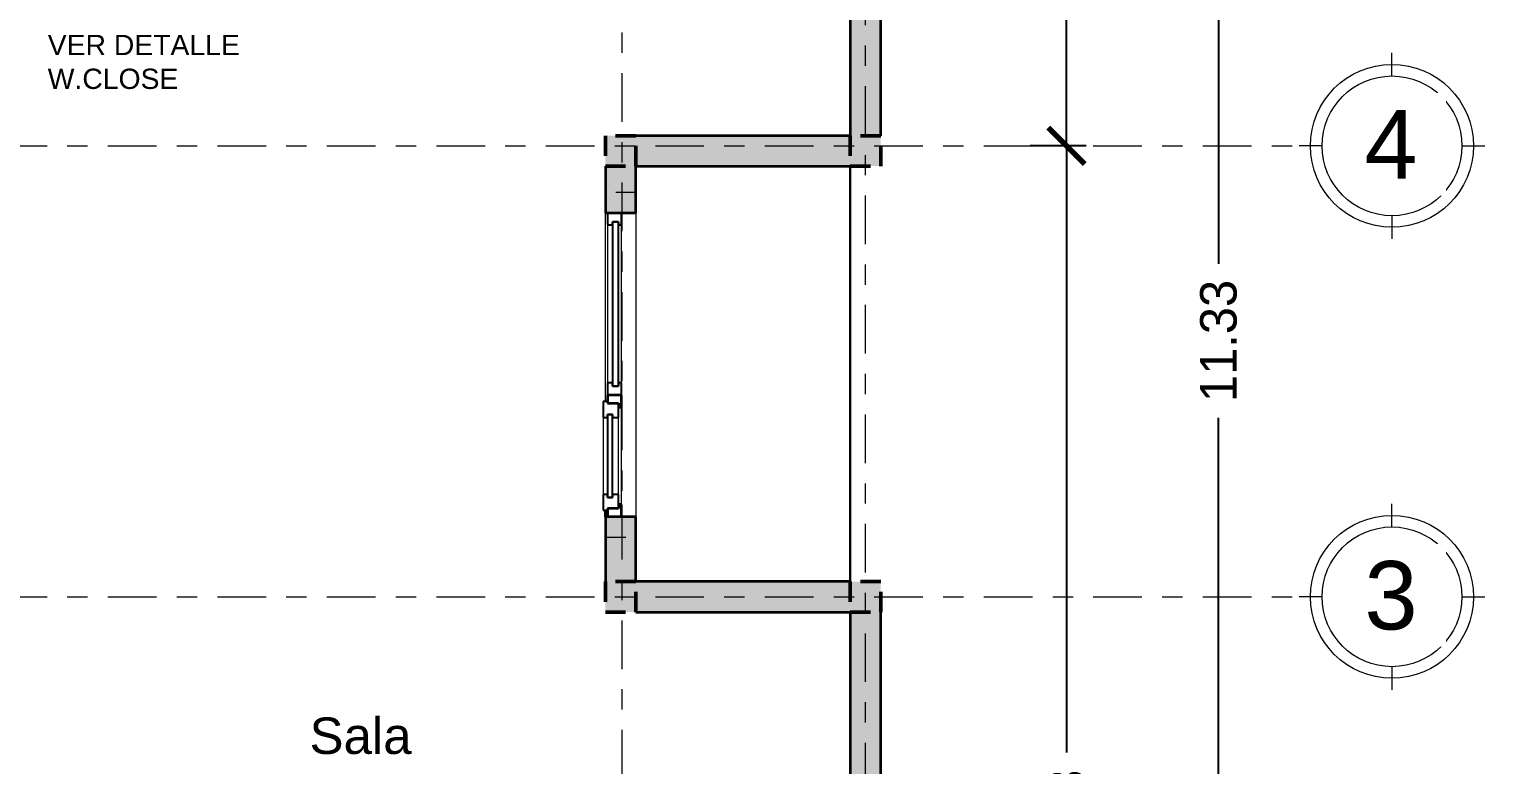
# Model space of a CAD drawing. Header units: millimetres. Extents: x -9559 to 23034, y -7226 to 22400.
# Drawn here: x 206.9 to 214.08, y 39.33 to 42.96 of the extents above; entities that cross this region are included whole.
import ezdxf

# ---------------------------------------------------------------- set-up
doc = ezdxf.new("R2010")
doc.units = ezdxf.units.MM
doc.header["$LTSCALE"] = 0.02
for name, pattern in [('0', [0]), ('ACAD_ISO10W100', [18, 12, -3, 0, -3]), ('DASHED2', [0.375, 0.25, -0.125])]:
    doc.linetypes.add(name, pattern=pattern)
for name, color, linetype, lineweight in [('A-ANNO-DIMS', 251, 'Continuous', 9), ('A-FLOR', 252, 'Continuous', 30), ('A-GLAZ', 252, 'Continuous', 20), ('AQ-MUROS', 7, 'Continuous', 35), ('ES-LOSA SOLIDA', 255, '0', 25), ('G-ANNO-TEXT', 250, 'Continuous', 9), ('S-COLS', 19, 'Continuous', 18), ('S-GRID', 253, 'ACAD_ISO10W100', 5), ('S-GRID-IDEN', 253, 'Continuous', 9), ('Sombras', 8, 'Continuous', 13)]:
    doc.layers.add(name, color=color, linetype=linetype, lineweight=lineweight)
doc.layers.add('IH-PLANO BASE', color=250, linetype='DASHED2', lineweight=5, transparency=0.55)
doc.styles.add('Arial_3', font='arial.ttf', dxfattribs={"height": 0.18})
doc.styles.add('Arial_6', font='arial.ttf', dxfattribs={"height": 0.3375})
doc.styles.get("Standard").update_dxf_attribs({"font": 'GOTHIC.TTF'})
doc.dimstyles.get("Standard").update_dxf_attribs({"dimtxt": 0.18, "dimasz": 0.18, "dimexe": 0.18, "dimexo": 0.0625, "dimgap": 0.09, "dimtad": 0, "dimzin": 3, "dimdsep": 46, "dimtxsty": 'Standard', "dimblk": 'ARCHTICK', "dimcen": 0.09, "dimadec": 0, "dimazin": 0, "dimtfac": 1, "dimtofl": 0, "dimtmove": 0, "dimatfit": 3, "dimldrblk": 'ARCHTICK', "dimfxl": 1, "dimtolj": 1, "dimtzin": 0, "dimarcsym": 0})

# ---------------------------------------------------------------- blocks, each defined once
blk = doc.blocks.new('- Ventana PVC Fija_Proyectante - 155 cm x 227 cm-247254-Nivel 2')
at = {"layer": 'A-GLAZ', "lineweight": 25}
for p, q in [((-0.64, 0.085), (-0.718, 0.085)), ((-0.718, 0.085), (-0.718, 0.065)), ((-0.64, 0.065), (-0.64, 0.085)), ((-0.182, 0.085), (-0.26, 0.085)), ((-0.26, 0.085), (-0.26, 0.065)), ((-0.182, 0.065), (-0.182, 0.085)), ((-0.718, 0.065), (-0.71, 0.065)), ((-0.71, 0.065), (-0.71, 0.01)), ((-0.71, 0.01), (-0.64, 0.01)), ((-0.245, 0.065), (-0.655, 0.065)), ((-0.655, 0.065), (-0.655, 0.04)), ((-0.655, 0.04), (-0.655, 0.065)), ((-0.655, 0.065), (-0.64, 0.065)), ((-0.655, 0.04), (-0.245, 0.04)), ((-0.64, 0.04), (-0.655, 0.04)), ((-0.64, 0.01), (-0.64, 0.04)), ((-0.26, 0.065), (-0.245, 0.065)), ((-0.26, 0.04), (-0.26, 0.01)), ((-0.245, 0.04), (-0.26, 0.04)), ((-0.26, 0.01), (-0.19, 0.01)), ((-0.245, 0.04), (-0.245, 0.065)), ((-0.245, 0.065), (-0.245, 0.04)), ((-0.19, 0.01), (-0.19, 0.065)), ((-0.19, 0.065), (-0.182, 0.065)), ((-0.09, 0.065), (-0.15, 0.065)), ((-0.15, 0.065), (-0.15, -0.005)), ((0.705, 0.04), (-0.105, 0.04)), ((-0.105, 0.04), (-0.105, 0.01)), ((-0.105, 0.01), (-0.105, 0.04)), ((-0.105, 0.04), (-0.09, 0.04)), ((-0.105, 0.01), (0.705, 0.01)), ((-0.09, 0.01), (-0.105, 0.01)), ((-0.09, 0.04), (-0.09, 0.065)), ((-0.09, -0.005), (-0.09, 0.01)), ((0.75, 0.065), (0.69, 0.065)), ((0.69, 0.065), (0.69, 0.04)), ((0.69, 0.04), (0.705, 0.04)), ((0.69, 0.01), (0.69, -0.005)), ((0.705, 0.01), (0.69, 0.01)), ((0.705, 0.01), (0.705, 0.04)), ((0.705, 0.04), (0.705, 0.01)), ((-0.15, -0.005), (-0.09, -0.005)), ((0.69, -0.005), (0.75, -0.005))]:
    blk.add_line(p, q, dxfattribs=at)
at = {"layer": 'A-GLAZ'}
for p, q in [((-0.26, 0.085), (-0.64, 0.085)), ((-0.64, 0.01), (-0.26, 0.01)), ((0.69, 0.065), (-0.09, 0.065)), ((-0.69, -0.005), (-0.21, -0.005)), ((-0.09, -0.005), (0.69, -0.005))]:
    blk.add_line(p, q, dxfattribs=at)
at = {"layer": 'A-GLAZ', "lineweight": 35}
for p, q in [((-0.71, 0.065), (-0.75, 0.065)), ((-0.71, 0.01), (-0.71, 0.065)), ((-0.69, 0.01), (-0.71, 0.01)), ((-0.69, -0.005), (-0.69, 0.01)), ((-0.21, 0.01), (-0.21, -0.005)), ((-0.19, 0.01), (-0.21, 0.01)), ((-0.15, 0.065), (-0.19, 0.065)), ((-0.19, 0.065), (-0.19, 0.01)), ((-0.15, -0.005), (-0.15, 0.065)), ((-0.75, -0.005), (-0.69, -0.005)), ((-0.21, -0.005), (-0.15, -0.005))]:
    blk.add_line(p, q, dxfattribs=at)
blk = doc.blocks.new('Hormigón-Cuadrado-Pilar - Columna 15x15-644438-Nivel 2')
at = {"layer": 'IH-PLANO BASE'}
blk.add_hatch(color=256, dxfattribs=at).paths.add_polyline_path([(0.075, -0.075), (0.075, 0.075), (-0.075, 0.075), (-0.075, -0.075)])
at = {"layer": 'IH-PLANO BASE', "lineweight": 50}
for p, q in [((0.075, 0.075), (-0.075, 0.075)), ((-0.075, 0.075), (-0.075, -0.075)), ((0.075, -0.075), (0.075, 0.075)), ((-0.075, -0.075), (0.075, -0.075))]:
    blk.add_line(p, q, dxfattribs=at)
blk = doc.blocks.new('Rejilla - Extremo inicial de rejilla - Círculo-11506-Nivel 2')
at = {"ltscale": 0.2}
for p, q in [((0, 0.004596), (0, 0.006111)), ((-0.004596, 0), (-0.006111, 0)), ((0.004596, 0), (0.006111, 0)), ((0, -0.004596), (0, -0.006111))]:
    blk.add_line(p, q, dxfattribs=at)
for radius in [0.005359, 0.004596]:
    blk.add_circle((0, 0), radius, dxfattribs=at)
blk = doc.blocks.new('_ArchTick')
at = {"color": 0, "linetype": 'ByBlock', "const_width": 0.15}
blk.add_lwpolyline([(-0.5, -0.5), (0.5, 0.5)], dxfattribs=at)
blk = doc.blocks.new('*D363')
at = {"layer": 'A-ANNO-DIMS', "color": 0, "lineweight": -2, "transparency": 16777216}
for p, q in [((212.1123, 47.0802), (211.8357, 47.0802)), ((212.0157, 47.0802), (212.0157, 45.056)), ((212.0157, 42.3802), (212.0157, 44.4044)), ((212.1123, 42.3802), (211.8357, 42.3802))]:
    blk.add_line(p, q, dxfattribs=at)
at = {"layer": 'A-ANNO-DIMS', "color": 0, "lineweight": -2, "transparency": 16777216, "xscale": 0.18, "yscale": 0.18, "zscale": 0.18}
for p, rotation in [((212.0157, 47.0802), 90), ((212.0157, 42.3802), 270)]:
    blk.add_blockref('_ArchTick', p, dxfattribs=dict(at, rotation=rotation))
at = {"layer": 'A-ANNO-DIMS', "color": 0, "transparency": 16777216, "insert": (212.0157, 44.7302), "char_height": 0.18, "width": 0.364468, "attachment_point": 5, "rotation": 90}
blk.add_mtext('\\A1;4.70', dxfattribs=at)
blk = doc.blocks.new('*D364')
at = {"layer": 'A-ANNO-DIMS', "color": 0, "lineweight": -2, "transparency": 16777216}
for p, q in [((212.1123, 42.3802), (211.8357, 42.3802)), ((212.0157, 42.3802), (212.0157, 39.3874)), ((212.0157, 35.7552), (212.0157, 38.7479)), ((212.1123, 35.7552), (211.8357, 35.7552))]:
    blk.add_line(p, q, dxfattribs=at)
at = {"layer": 'A-ANNO-DIMS', "color": 0, "lineweight": -2, "transparency": 16777216, "xscale": 0.18, "yscale": 0.18, "zscale": 0.18}
for p, rotation in [((212.0157, 42.3802), 90), ((212.0157, 35.7552), 270)]:
    blk.add_blockref('_ArchTick', p, dxfattribs=dict(at, rotation=rotation))
at = {"layer": 'A-ANNO-DIMS', "color": 0, "transparency": 16777216, "insert": (212.0157, 39.0677), "char_height": 0.18, "width": 0.364468, "attachment_point": 5, "rotation": 90}
blk.add_mtext('\\A1;6.63', dxfattribs=at)
blk = doc.blocks.new('*D365')
at = {"layer": 'A-ANNO-DIMS', "color": 0, "lineweight": -2, "transparency": 16777216}
for p, q in [((212.8623, 47.0802), (212.5857, 47.0802)), ((212.7657, 47.0802), (212.7657, 41.7975)), ((212.7657, 35.7552), (212.7657, 41.0379)), ((212.8623, 35.7552), (212.5857, 35.7552))]:
    blk.add_line(p, q, dxfattribs=at)
at = {"layer": 'A-ANNO-DIMS', "color": 0, "lineweight": -2, "transparency": 16777216, "xscale": 0.18, "yscale": 0.18, "zscale": 0.18}
for p, rotation in [((212.7657, 47.0802), 90), ((212.7657, 35.7552), 270)]:
    blk.add_blockref('_ArchTick', p, dxfattribs=dict(at, rotation=rotation))
at = {"layer": 'A-ANNO-DIMS', "color": 0, "transparency": 16777216, "insert": (212.7657, 41.4177), "char_height": 0.18, "width": 0.468299, "attachment_point": 5, "rotation": 90}
blk.add_mtext('\\A1;11.33', dxfattribs=at)
blk = doc.blocks.new('Jamba')
at = {"layer": 'IH-PLANO BASE', "transparency": 33554687}
h = blk.add_hatch(color=256, dxfattribs=at)
h.dxf.hatch_style = 1
h.paths.add_polyline_path([(-0.0508, -0.075), (0.0492, -0.075), (0.0492, 0.075), (-0.0508, 0.075)])
at = {"layer": 'IH-PLANO BASE'}
blk.add_lwpolyline([(0.0492, 0.075), (-0.0508, 0.075), (-0.0508, -0.075), (0.0492, -0.075)], close=True, dxfattribs=at)

msp = doc.modelspace()

# ---------------------------------------------------------------- hatches: boundary and pattern name
at = {"layer": 'ES-LOSA SOLIDA', "true_color": 0x000000, "transparency": 33554521}
h = msp.add_hatch(color=18, dxfattribs=at)
h.dxf.hatch_style = 1
h.paths.add_polyline_path([(211.099, 47.0052), (210.949, 47.0052), (210.949, 46.4302), (209.774, 46.4302), (209.774, 45.49), (209.749, 45.49), (209.749, 43.1802), (209.899, 43.1802), (209.899, 45.49), (209.874, 45.49), (209.874, 46.3302), (210.949, 46.3302), (210.949, 42.4302), (211.099, 42.4302)])
h.paths.add_polyline_path([(210.949, 47.1552), (210.5027, 47.1552), (210.5027, 47.0052), (210.949, 47.0052)])
h.paths.add_polyline_path([(209.3904, 47.1552), (208.9365, 47.1552), (208.9365, 47.0052), (209.3904, 47.0052)])
h.paths.add_polyline_path([(208.7865, 47.1552), (208.3164, 47.1552), (208.3164, 47.0052), (208.7865, 47.0052)])
h.paths.add_polyline_path([(207.1311, 47.1552), (206.8993, 47.1552), (206.8993, 47.0052), (207.1311, 47.0052)])
h.paths.add_polyline_path([(205.4982, 45.2552), (204.8621, 45.2552), (204.8621, 45.1052), (205.4982, 45.1052)])
h = msp.add_hatch(color=18, dxfattribs=at)
h.dxf.hatch_style = 1
h.paths.add_polyline_path([(201.7316, 40.0802), (201.5816, 40.0802), (201.5816, 36.8552), (201.7316, 36.8552)])
h.paths.add_polyline_path([(202.361, 36.8552), (201.7316, 36.8552), (201.7316, 36.7052), (202.361, 36.7052)])
h.paths.add_polyline_path([(204.1028, 36.8552), (203.4677, 36.8552), (203.4677, 36.7052), (204.1028, 36.7052)])
h.paths.add_polyline_path([(204.8849, 36.8552), (204.2528, 36.8552), (204.2528, 36.7052), (204.8849, 36.7052)])
h.paths.add_polyline_path([(206.624, 36.8552), (206.0011, 36.8552), (206.0011, 36.7052), (206.624, 36.7052)])
h.paths.add_polyline_path([(206.774, 38.4064), (206.624, 38.4064), (206.624, 36.8552), (206.774, 36.8552)])
h.paths.add_polyline_path([(206.774, 36.7052), (206.624, 36.7052), (206.624, 35.8302), (206.774, 35.8302)])
h.paths.add_polyline_path([(207.2265, 35.8302), (206.774, 35.8302), (206.774, 35.6802), (207.2265, 35.6802)])
h.paths.add_polyline_path([(208.7766, 35.8302), (208.3377, 35.8302), (208.3377, 35.6802), (208.7766, 35.6802)])
h.paths.add_polyline_path([(209.3928, 35.8302), (208.9266, 35.8302), (208.9266, 35.6802), (209.3928, 35.6802)])
h.paths.add_polyline_path([(210.949, 35.8302), (210.5003, 35.8302), (210.5003, 35.6802), (210.949, 35.6802)])
h.paths.add_polyline_path([(211.099, 36.7052), (210.949, 36.7052), (210.949, 35.8302), (211.099, 35.8302)])
h.paths.add_polyline_path([(210.949, 40.2302), (209.8911, 40.2302), (209.8911, 40.0802), (210.949, 40.0802)])
h.paths.add_polyline_path([(211.099, 40.0802), (210.949, 40.0802), (210.949, 36.8552), (211.099, 36.8552)])
h.paths.add_polyline_path([(209.8911, 40.4502), (209.7411, 40.4502), (209.7411, 40.2302), (209.8911, 40.2302)])
h.paths.add_polyline_path([(209.8911, 42.2802), (209.7411, 42.2802), (209.7411, 42.1502), (209.8911, 42.1502)])
h.paths.add_polyline_path([(210.949, 42.4302), (209.8911, 42.4302), (209.8911, 42.2802), (210.949, 42.2802)])

# ---------------------------------------------------------------- linework, layer by layer
at = {"layer": 'A-FLOR'}
msp.add_line((210.949, 40.2302), (210.949, 42.2802), dxfattribs=at)
at = {"layer": 'A-GLAZ'}
for p, q in [((209.7411, 41.1182), (209.7411, 42.0502)), ((209.8911, 42.0502), (209.8911, 40.5502))]:
    msp.add_line(p, q, dxfattribs=at)
at = {"layer": 'AQ-MUROS'}
for p, q in [((211.099, 42.4302), (211.099, 47.1552)), ((210.949, 46.3302), (210.949, 42.4302)), ((210.949, 42.4302), (209.8911, 42.4302)), ((209.7411, 42.2802), (209.7411, 42.0502)), ((209.8911, 42.0502), (209.8911, 42.2802)), ((209.8911, 42.2802), (210.949, 42.2802)), ((209.7411, 42.0502), (209.8911, 42.0502)), ((209.7411, 40.5502), (209.7411, 40.5822)), ((209.8911, 40.5502), (209.7411, 40.5502)), ((209.7411, 40.5502), (209.7411, 40.2302)), ((209.8911, 40.2302), (209.8911, 40.5502)), ((210.949, 40.2302), (209.8911, 40.2302)), ((209.8911, 40.0802), (210.949, 40.0802)), ((210.949, 40.0802), (210.949, 36.8552)), ((211.099, 36.8552), (211.099, 40.0802))]:
    msp.add_line(p, q, dxfattribs=at)
at = {"layer": 'S-GRID'}
for p, q in [((209.824, 33.3188), (209.824, 55.7168)), ((211.024, 33.795), (211.024, 55.2406)), ((198.6477, 42.3802), (213.1331, 42.3802)), ((198.6477, 40.1552), (213.1331, 40.1552))]:
    msp.add_line(p, q, dxfattribs=at)

# ---------------------------------------------------------------- block references
at = {"layer": 'A-GLAZ', "rotation": 89.99999999999991}
msp.add_blockref('- Ventana PVC Fija_Proyectante - 155 cm x 227 cm-247254-Nivel 2', (209.8161, 41.3002), dxfattribs=at)
at = {"layer": 'S-COLS'}
for p in [(209.8161, 42.3552), (211.024, 42.3552), (209.8161, 40.1552), (211.024, 40.1552)]:
    msp.add_blockref('Hormigón-Cuadrado-Pilar - Columna 15x15-644438-Nivel 2', p, dxfattribs=at)
at = {"layer": 'S-GRID-IDEN', "xscale": 74.99999999999996, "yscale": 74.99999999999996, "zscale": 74.99999999999996, "rotation": 269.9999999999994}
for p in [(213.6206, 42.3802), (213.6206, 40.1552)]:
    msp.add_blockref('Rejilla - Extremo inicial de rejilla - Círculo-11506-Nivel 2', p, dxfattribs=at)
at = {"layer": 'Sombras', "rotation": 90}
for p in [(209.8179, 42.101), (209.8179, 40.501)]:
    msp.add_blockref('Jamba', p, dxfattribs=at)

# ---------------------------------------------------------------- dimensions: what is measured, and where the dimension line sits
at = {"layer": 'A-ANNO-DIMS'}
for base, p1, p2, picture, middle in [((212.0157, 42.3802), (212.1748, 47.0802), (212.1748, 42.3802), '*D363', (212.0157, 44.7302)), ((212.7656528636, 35.7551884945), (212.9247518893, 47.0801884945), (212.9247518893, 35.7551884945), '*D365', (212.7656528636, 41.4176884945)), ((212.0156528636, 35.7551884945), (212.1747518893, 42.3801884945), (212.1747518893, 35.7551884945), '*D364', (212.0156528636, 39.0676884945))]:
    dim = msp.add_linear_dim(base=base, p1=p1, p2=p2, angle=90, dimstyle='Standard', dxfattribs=at)
    dim.commit()
    dim.dimension.update_dxf_attribs({"geometry": picture, "text_midpoint": middle})

# ---------------------------------------------------------------- next in the draw order: texts
at = {"layer": 'G-ANNO-TEXT', "attachment_point": 1, "style": 'Arial_3', "bg_fill": 3, "box_fill_scale": 1.25, "bg_fill_color": 256, "bg_fill_true_color": 13158600, "bg_fill_transparency": 0}
for s, insert, char_height, width in [('VER DETALLE\\PW.CLOSE', (206.9912, 42.9278), 0.1, 1.557341), ('Sala ', (208.2823, 39.5598), 0.18, 0.691455)]:
    msp.add_mtext(s, dxfattribs=dict(at, insert=insert, char_height=char_height, width=width))
at = {"layer": 'S-GRID-IDEN', "char_height": 0.3375, "width": 0.318671, "attachment_point": 1, "style": 'Arial_6', "bg_fill": 3, "box_fill_scale": 1.25, "bg_fill_color": 256, "bg_fill_true_color": 13158600, "bg_fill_transparency": 0}
for s, insert in [('4', (213.4848, 42.5566)), ('3', (213.4848, 40.3316))]:
    msp.add_mtext(s, dxfattribs=dict(at, insert=insert))

doc.saveas('drawing.dxf')
